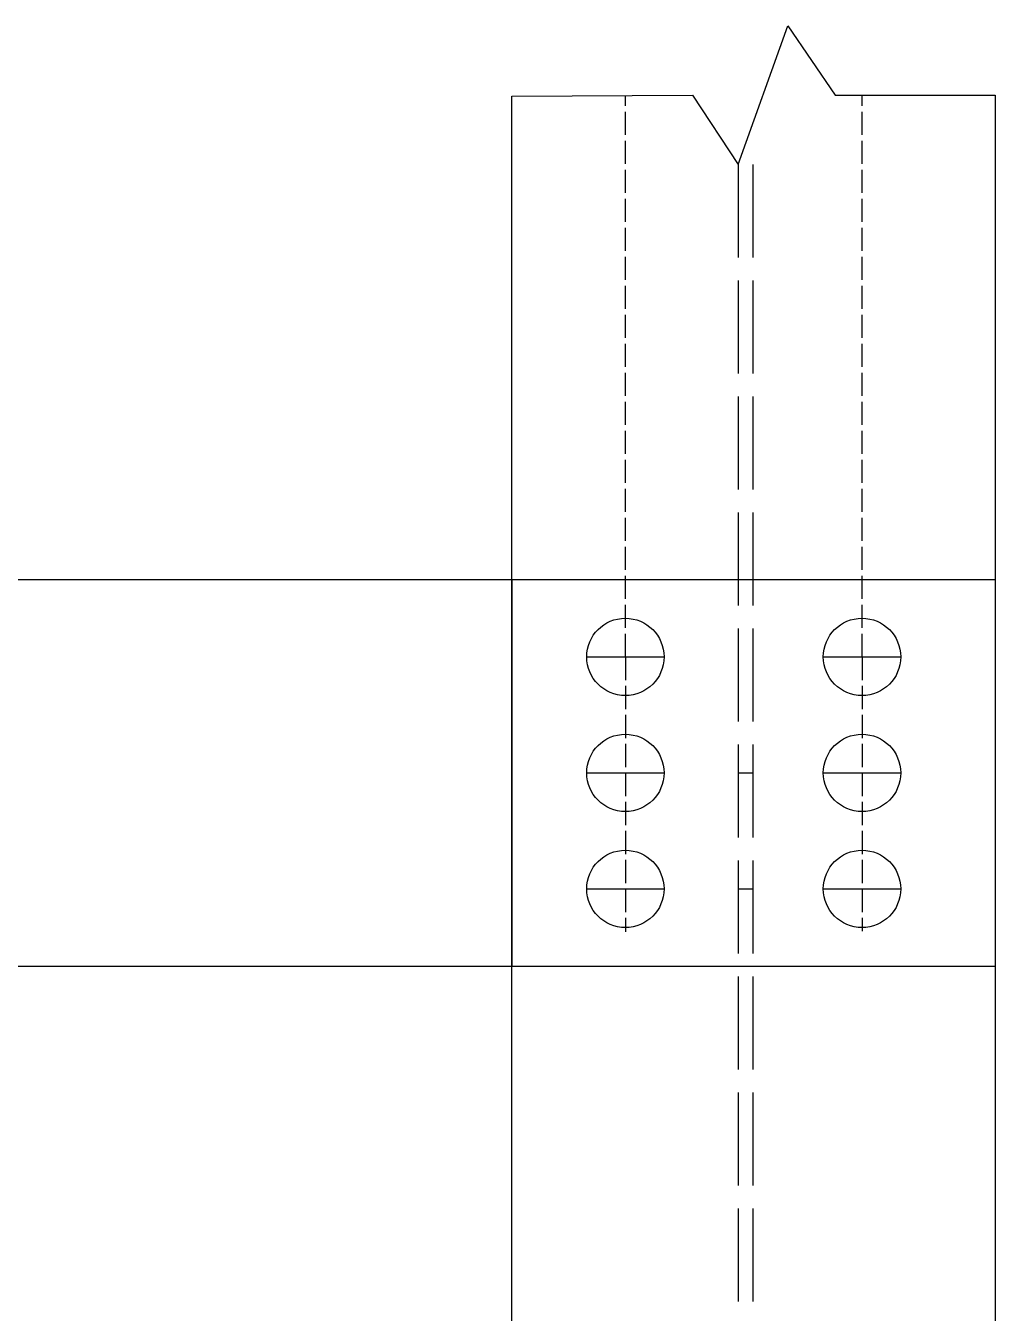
# Model space of a CAD drawing. Header units: millimetres. Extents: x 2847 to 4988, y 1651 to 4619.
# Drawn here: x 3578 to 4079, y 3135 to 3801 of the extents above; entities that cross this region are included whole.
import ezdxf

# ---------------------------------------------------------------- set-up
doc = ezdxf.new("R2010")
doc.units = ezdxf.units.MM
doc.linetypes.add('ACAD_ISO02W100', pattern=[15, 12, -3])

msp = doc.modelspace()

# ---------------------------------------------------------------- linework, layer by layer
for p, q in [((3946.486, 3729.016), (3972.147, 3800.806)), ((3972.147, 3800.806), (3996.524, 3764.91)), ((3829.387, 3764.339), (3922.75, 3764.91)), ((3829.387, 3514.339), (3829.387, 3764.339)), ((3922.75, 3764.91), (3946.486, 3729.016)), ((3996.524, 3764.91), (4079.387, 3764.91)), ((3434.544, 3514.339), (3829.387, 3514.339)), ((3829.387, 3414.339), (3829.387, 3514.339)), ((3829.387, 3514.339), (4079.387, 3514.339)), ((3829.387, 3514.339), (3829.387, 3314.339)), ((3829.387, 3514.339), (3829.387, 3474.339)), ((3868.1, 3474.339), (3908.1, 3474.339)), ((3990.483, 3474.339), (4030.483, 3474.339)), ((3829.387, 2414.339), (3829.387, 3414.339)), ((3868.1, 3414.339), (3908.1, 3414.339)), ((3946.486, 3414.339), (3954.086, 3414.339)), ((3990.483, 3414.339), (4030.483, 3414.339)), ((3829.387, 3314.339), (3829.387, 3354.339)), ((3868.1, 3354.339), (3908.1, 3354.339)), ((3946.486, 3354.339), (3954.086, 3354.339)), ((3990.483, 3354.339), (4030.483, 3354.339)), ((4079.387, 3354.339), (4079.387, 3314.339)), ((3434.544, 3314.339), (3829.387, 3314.339)), ((3829.387, 3314.339), (4079.387, 3314.339))]:
    msp.add_line(p, q)
at = {"linetype": 'ACAD_ISO02W100'}
for p, q in [((3888.1, 3474.339), (3888.1, 3764.698)), ((4010.483, 3474.339), (4010.483, 3764.91)), ((3888.1, 3474.339), (3888.1, 3494.339)), ((4010.483, 3474.339), (4010.483, 3494.339)), ((3888.1, 3474.339), (3888.1, 3332.224)), ((4010.483, 3474.339), (4010.483, 3332.432))]:
    msp.add_line(p, q, dxfattribs=at)
at = {"linetype": 'ACAD_ISO02W100', "ltscale": 4}
for p, q in [((3946.486, 3729.016), (3946.486, 2234.339)), ((3954.086, 3729.016), (3954.086, 2234.339))]:
    msp.add_line(p, q, dxfattribs=at)
msp.add_lwpolyline([(4079.387, 3764.91), (4079.387, 3514.339), (4079.387, 3414.339), (4079.387, 2414.339)])
for centre in [(3888.1, 3474.339), (4010.483, 3474.339), (3888.1, 3414.339), (4010.483, 3414.339), (3888.1, 3354.339), (4010.483, 3354.339)]:
    msp.add_circle(centre, 20)

doc.saveas('drawing.dxf')
